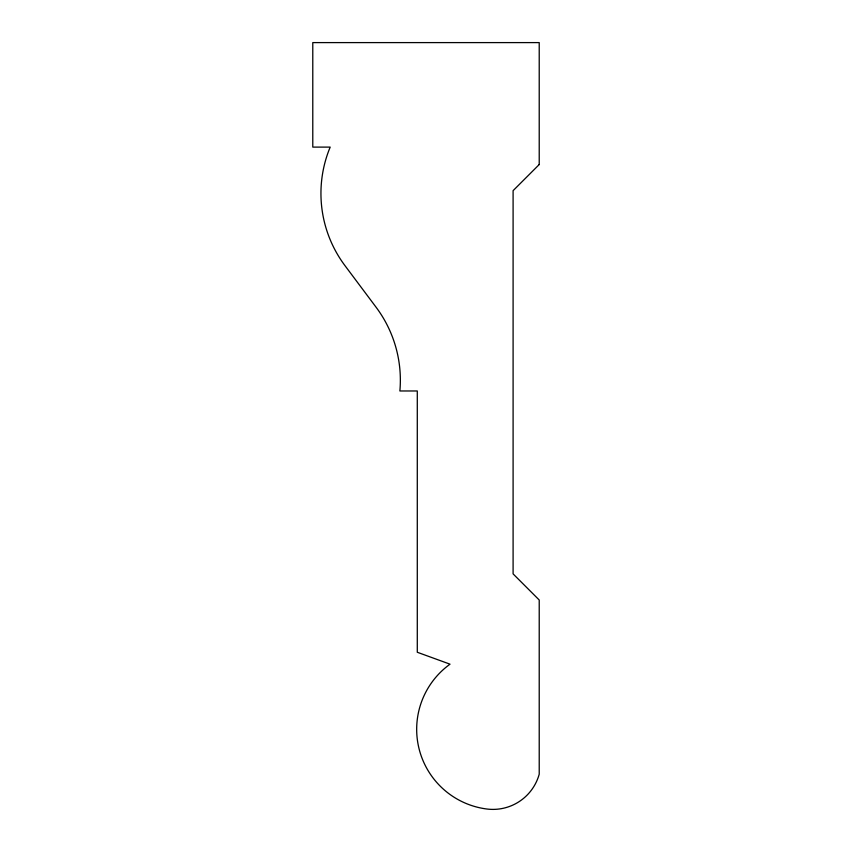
<?xml version="1.0" encoding="UTF-8"?>
<svg xmlns="http://www.w3.org/2000/svg" width="852" height="852" viewBox="0 0 852 852"><rect width="100%" height="100%" fill="white"/><g stroke="black" fill="none" stroke-linecap="round" stroke-linejoin="round"><path stroke-width="1.28" d="M539.22 164.532L513.096 190.656L513.096 573.875L539.22 600L539.22 774.191A48.01 48.01 0 0 1 486.961 809.027A80.322 80.322 0 0 1 450.026 664.177L417.288 652.259L417.288 390.972L399.876 390.972A121.729 121.729 0 0 0 376.105 307.252L344.964 265.632A120.558 120.558 0 0 1 330.193 147.108L312.78 147.108L312.78 42.6L539.22 42.6L539.22 164.532"/></g></svg>
